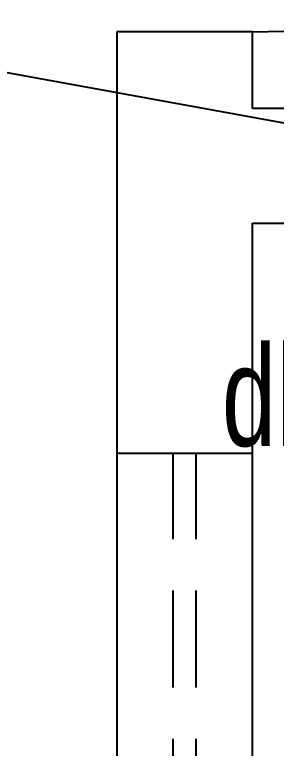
# Model space of a CAD drawing. Header units: millimetres. Extents: x 1573 to 2177, y 1587 to 1932.
# Drawn here: x 1895.805 to 1896.317, y 1904.921 to 1906.358 of the extents above; entities that cross this region are included whole.
import ezdxf

# ---------------------------------------------------------------- set-up
doc = ezdxf.new("R2010")
doc.units = ezdxf.units.MM
doc.header["$LTSCALE"] = 0.03
doc.linetypes.add('HIDDEN', pattern=[9.525, 6.35, -3.175])
for name, color, linetype in [('-HIDRO', 8, 'Continuous'), ('Prumadas_L', 1, 'Continuous'), ('Prumadas_T', 2, 'Continuous')]:
    doc.layers.add(name, color=color, linetype=linetype)
doc.styles.add('CELIO_COTA', font='technic_.ttf', dxfattribs={"width": 0.85})

msp = doc.modelspace()

# ---------------------------------------------------------------- linework, layer by layer
at = {"layer": '-HIDRO'}
for p, q in [((1896.2704, 1906.3243), (1896.0049, 1906.3243)), ((1896.0049, 1906.3243), (1896.0049, 1905.4993)), ((1896.2704, 1906.1743), (1896.2704, 1906.3243)), ((1898.7454, 1906.1743), (1896.2704, 1906.1743)), ((1896.2704, 1905.9493), (1898.5204, 1905.9493)), ((1896.2704, 1905.4993), (1896.2704, 1905.9493)), ((1896.0049, 1905.4993), (1896.0049, 1904.7493)), ((1896.0049, 1905.4993), (1896.2704, 1905.4993)), ((1896.2704, 1904.7493), (1896.2704, 1905.4993))]:
    msp.add_line(p, q, dxfattribs=at)
at = {"layer": '-HIDRO', "linetype": 'HIDDEN'}
for p, q in [((1896.1151, 1904.7493), (1896.1151, 1905.4993)), ((1896.1601, 1904.7493), (1896.1601, 1905.4993))]:
    msp.add_line(p, q, dxfattribs=at)
at = {"layer": '-HIDRO'}
msp.add_arc((1896.2704, 1907.5243), 1.2, 270, 0, dxfattribs=at)
at = {"layer": 'Prumadas_L'}
msp.add_line((1897.1415, 1905.9987), (1895.7087, 1906.2586), dxfattribs=at)

# ---------------------------------------------------------------- texts
at = {"layer": 'Prumadas_T', "style": 'CELIO_COTA', "width": 0.85}
msp.add_text('dh', height=0.19655, rotation=0, dxfattribs=at).set_placement((1896.2104, 1905.5129))

doc.saveas('drawing.dxf')
